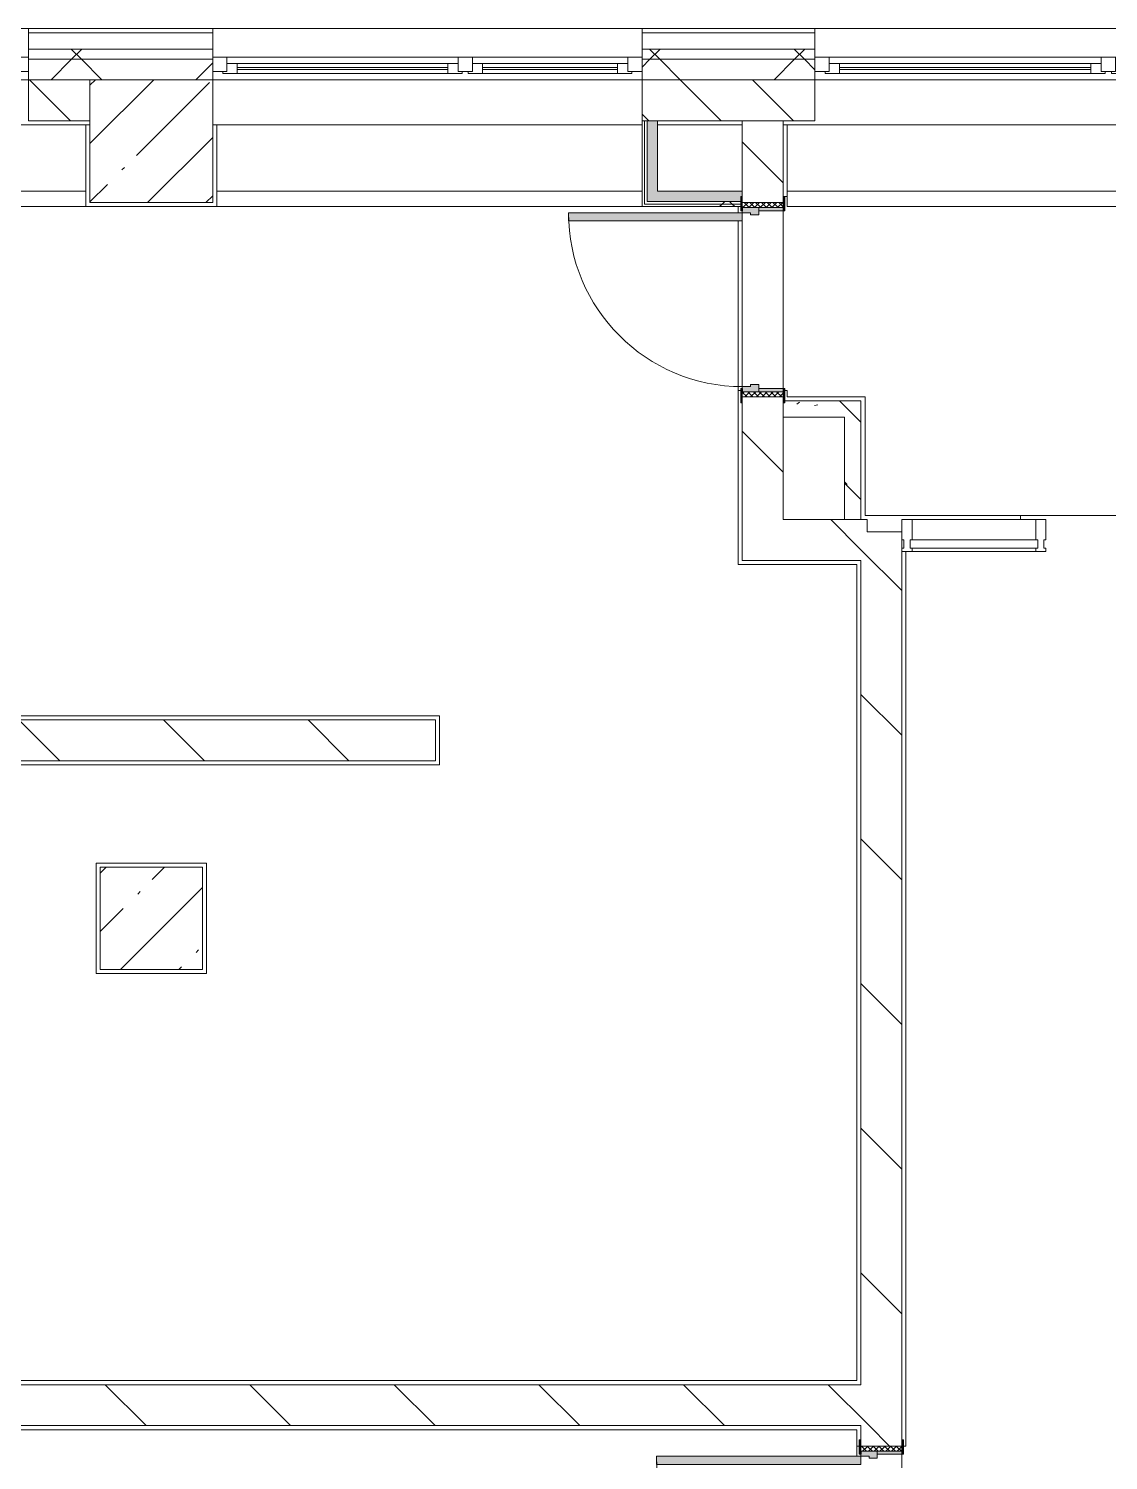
# Model space of a CAD drawing. Header units: millimetres. Extents: x -4060 to 187734, y -8553 to 29000.
# Drawn here: x 114584 to 119864, y 20350 to 27350 of the extents above; entities that cross this region are included whole.
import ezdxf

# ---------------------------------------------------------------- set-up
doc = ezdxf.new("R2010")
doc.units = ezdxf.units.MM
for name, color, linetype, lineweight, true_color in [('A-DOOR-2', 7, 'Continuous', 5, 0xaaaaaa), ('A-DOOR-3', 7, 'Continuous', 5, 0xe2e2e2), ('A-DOOR-FRAM-2', 7, 'Continuous', 5, 0xe2e2e2), ('A-DOOR-FRAM-3', 7, 'Continuous', 5, 0xaaaaaa), ('A-FLOR-1', 7, 'Continuous', 5, 0xaaaaaa), ('I-WALL-21', 7, 'Continuous', 9, 0xe7e7e7), ('I-WALL-24', 7, 'Continuous', 5, 0x787878)]:
    doc.layers.add(name, color=color, linetype=linetype, lineweight=lineweight, true_color=true_color)
for name, color, linetype, lineweight in [('A-GLAZ-2', 7, 'Continuous', 5), ('A-GLAZ-CWMG-2', 7, 'Continuous', 5), ('A-WALL', 7, 'Continuous', 9), ('A-WALL-9', 7, 'Continuous', 5), ('I-WALL-22', 7, 'Continuous', 5), ('S-COLS-2', 7, 'Continuous', 5)]:
    doc.layers.add(name, color=color, linetype=linetype, lineweight=lineweight)
pattern_1 = [(135, (60723.74, 0), (-353.5534, -353.5534), [])]
pattern_2 = [(45, (60723.74, 0), (-353.5534, 353.5534), []), (135, (60723.74, 0), (-353.5534, -353.5534), [])]
pattern_3 = [(135, (60723.74, 0), (-377.1708, -377.1708), [533.4, -88.9, 17.78, -88.9]), (135, (60723.74, 376.94), (-377.1708, -377.1708), []), (50, (60723.74, 0), (637.6445, -55.7866), [66.675, -733.425]), (355, (60723.74, 0), (-123.3494, 668.699), [53.34, -586.74]), (100.451, (60776.9, -4.65), (514.299, 612.908), [56.665, -623.315]), (46.184, (60723.74, 177.8), (948.776, -147.15), [100.012, -1100.137]), (96.636, (60802.8, 165.5), (830.909, 865.997), [84.998, -934.973]), (351.184, (60723.7, 177.8), (830.918, 865.988), [80.01, -880.11]), (21, (60812.64, 133.35), (530.6506, -357.9283), [66.675, -733.425]), (326, (60812.64, 133.35), (216.308, 644.6585), [53.34, -586.74]), (71.451, (60856.86, 103.5), (746.9596, 286.7243), [56.665, -623.315]), (37.5, (60723.74, 0), (10.8105, 295.9426), [16.764, -562.864, 16.764, -578.866, -588.962]), (37.5, (60723.74, 0), (10.8105, 295.9426), [-1175.258, 16.764, -572.198]), (7.5, (60723.74, 0), (233.8692, 350.6318), [16.764, -322.834, 16.764, -549.529, -224.472]), (7.5, (60723.74, 0), (233.8692, 350.6318), [-905.891, 16.764, -207.708]), (327.5, (60525.5, 0), (474.5678, -20.0513), [16.764, -205.486, 16.764, -676.656, -920.115]), (327.5, (60525.5, 0), (474.5678, -20.0513), [-915.67, 16.764, -903.351]), (317.5, (60436.6, 0), (518.4522, 88.9934), [16.764, -272.161, 16.764, -443.738, -653.415]), (317.5, (60436.6, 0), (518.4522, 88.9934), [-749.427, 16.764, -636.651])]
pattern_4 = [(45, (60723.74, 0), (-530.33, 530.33), []), (135, (60723.74, 0), (-530.33, -530.33), [])]

# ---------------------------------------------------------------- blocks, each defined once
blk = doc.blocks.new('Прямоугольный импост - Импост структурный с накладкой - 160мм Темный-32302292-1_5_1_птичка')
at = {"layer": 'A-GLAZ-CWMG-2'}
for p, q in [((-50, 40), (-50, 140)), ((-50, 140), (0, 140)), ((0, 140), (0, 40)), ((-40, 40), (-50, 40)), ((-50, -17), (-50, 0)), ((-50, 0), (-40, 0)), ((-40, 0), (-40, 40)), ((-10, 40), (-10, 0)), ((0, 40), (-10, 40)), ((-10, 0), (0, 0)), ((0, 0), (0, -17)), ((0, -17), (-50, -17))]:
    blk.add_line(p, q, dxfattribs=at)
blk = doc.blocks.new('110_Дверь_СКБ_1Ст_Внутренняя1 - Д-11л 950х2100-32173567-1_5_1_птичка')
at = {"layer": 'A-DOOR-2'}
h = blk.add_hatch(dxfattribs=at)
h.set_pattern_fill('FP_62', color=256, style=0, pattern_type=2)
h.set_pattern_definition([(135, (1826.41, 164.685), (-14.14214, -14.14214), []), (225, (1826.41, 164.685), (14.14214, -14.14214), [])])
h.paths.add_polyline_path([(462.5, -100), (487.5, -100), (487.5, 100), (462.5, 100), (462.5, -53.7)])
at = {"layer": 'A-DOOR-3'}
h = blk.add_hatch(color=256, dxfattribs=at)
h.paths.add_polyline_path([(-437.5, 20), (-402.5, 20), (-402.5, 60), (-412.5, 60), (-412.5, 100), (-437.5, 100)])
h.paths.add_polyline_path([(427.5, 44), (427.5, 20), (462.5, 20), (462.5, 100), (437.5, 100), (437.5, 60), (427.5, 60)])
at = {"layer": 'A-DOOR-FRAM-2'}
for points in [[(397.5, 950), (397.5, 100), (437.5, 100), (437.5, 950)], [(-492.5, 100), (-422.5, 100), (-422.5, 108), (-492.5, 108)], [(447.5, 100), (517.5, 100), (517.5, 108), (447.5, 108)], [(-437.5, -100), (-422.5, -100), (-422.5, 20), (-437.5, 20), (-437.5, -53.7)], [(447.5, -53.7), (447.5, -100), (462.5, -100), (462.5, 20), (447.5, 20)], [(-492.5, -100), (-492.5, -108), (-422.5, -108), (-422.5, -100), (-482.5, -100)], [(447.5, -108), (517.5, -108), (517.5, -100), (447.5, -102.3)]]:
    blk.add_hatch(color=256, dxfattribs=at).paths.add_polyline_path(points)
at = {"layer": 'A-DOOR-FRAM-3'}
h = blk.add_hatch(dxfattribs=at)
h.set_pattern_fill('FP_63', color=256, style=0, pattern_type=2)
h.set_pattern_definition([(45, (-296.384, 164.685), (-14.1421, 14.1421), []), (135, (-296.384, 164.685), (-14.1421, -14.1421), [])])
h.paths.add_polyline_path([(-462.5, 100), (-462.5, -100), (-437.5, -100), (-437.5, 100)])
at = {"layer": 'A-DOOR-2'}
for p, q in [((437.5, 950), (397.5, 950)), ((397.5, 950), (397.5, 100)), ((437.5, 100), (437.5, 950)), ((397.5, 100), (437.5, 100))]:
    blk.add_line(p, q, dxfattribs=at)
blk.add_arc((437.5, 100), 850, 90, 180, dxfattribs=at)
at = {"layer": 'A-DOOR-FRAM-3'}
for p, q in [((-422.5, 108), (-492.5, 108)), ((-492.5, 108), (-492.5, 100)), ((-492.5, 100), (-422.5, 100)), ((-437.5, 100), (-462.5, 100)), ((-462.5, 100), (-462.5, -100)), ((-412.5, 100), (-437.5, 100)), ((-437.5, 100), (-437.5, 20)), ((-437.5, -100), (-437.5, 100)), ((-422.5, 100), (-437.5, 100)), ((-437.5, 100), (-437.5, 99)), ((-437.5, 99), (-422.5, 99)), ((-422.5, 100), (-422.5, 108)), ((-422.5, 99), (-422.5, 100)), ((-412.5, 60), (-412.5, 100)), ((437.5, 100), (437.5, 60)), ((462.5, 100), (437.5, 100)), ((517.5, 108), (447.5, 108)), ((447.5, 108), (447.5, 100)), ((462.5, 100), (447.5, 100)), ((447.5, 100), (447.5, 99)), ((447.5, 100), (517.5, 100)), ((447.5, 99), (462.5, 99)), ((462.5, 20), (462.5, 100)), ((487.5, 100), (462.5, 100)), ((462.5, 100), (462.5, -100)), ((462.5, 99), (462.5, 100)), ((487.5, -100), (487.5, 100)), ((517.5, 100), (517.5, 108)), ((-437.5, 20), (-402.5, 20)), ((-422.5, 20), (-437.5, 20)), ((-437.5, 20), (-437.5, -100)), ((-422.5, -100), (-422.5, 20)), ((-402.5, 60), (-412.5, 60)), ((-402.5, 20), (-402.5, 60)), ((437.5, 60), (427.5, 60)), ((427.5, 60), (427.5, 20)), ((427.5, 20), (462.5, 20)), ((462.5, 20), (447.5, 20)), ((447.5, 20), (447.5, -100)), ((462.5, -100), (462.5, 20)), ((-422.5, -100), (-492.5, -100)), ((-492.5, -100), (-492.5, -108)), ((-492.5, -108), (-422.5, -108)), ((-462.5, -100), (-437.5, -100)), ((-437.5, -100), (-422.5, -100)), ((-422.5, -108), (-422.5, -100)), ((447.5, -100), (462.5, -100)), ((517.5, -100), (447.5, -100)), ((447.5, -100), (447.5, -108)), ((447.5, -108), (517.5, -108)), ((462.5, -100), (487.5, -100)), ((517.5, -108), (517.5, -100))]:
    blk.add_line(p, q, dxfattribs=at)
blk = doc.blocks.new('PNS_Панель прямоугольная - Нр_Стекло - 40мм-32305525-1_5_1_птичка')
at = {"layer": 'A-GLAZ-2'}
for p, q in [((-312.5, 0), (312.5, 0)), ((302.5, 0), (-302.5, 0)), ((-302.5, -40), (302.5, -40))]:
    blk.add_line(p, q, dxfattribs=at)
blk = doc.blocks.new('Прямоугольный импост - Импост структурный с накладкой - 160мм Темный-32302294-1_5_1_птичка')
at = {"layer": 'A-GLAZ-CWMG-2'}
for p, q in [((-25, 40), (-25, 140)), ((-25, 140), (25, 140)), ((25, 140), (25, 40)), ((-15, 40), (-25, 40)), ((-25, -17), (-25, 0)), ((-25, 0), (-15, 0)), ((-15, 0), (-15, 40)), ((15, 40), (15, 0)), ((25, 40), (15, 40)), ((15, 0), (25, 0)), ((25, 0), (25, -17)), ((25, -17), (-25, -17))]:
    blk.add_line(p, q, dxfattribs=at)
blk = doc.blocks.new('Прямоугольный импост - Импост структурный с накладкой - 160мм Темный-32305521-1_5_1_птичка')
at = {"layer": 'A-GLAZ-CWMG-2'}
for p, q in [((58180, 24950), (58785, 24950)), ((58180, 24793), (58785, 24793))]:
    blk.add_line(p, q, dxfattribs=at)
blk = doc.blocks.new('BSC_Колонна _Прямоугольная - 500х500-33455413-1_5_1_птичка')
at = {"layer": 'S-COLS-2'}
h = blk.add_hatch(dxfattribs=at)
h.set_pattern_fill('FP_185', color=256, style=0, pattern_type=2)
h.set_pattern_definition([(45, (-54460, -23000), (-285.123, 285.123), []), (45, (-54174.88, -23000), (-285.123, 285.123), [504.031, -100.806, 16.764, -84.042])])
h.paths.add_polyline_path([(-250, -250), (250, -250), (250, 250), (-250, 250), (-250, 51.1)])
for p, q in [((250, 250), (-250, 250)), ((-250, 250), (-250, -250)), ((250, -250), (250, 250)), ((-250, -250), (250, -250))]:
    blk.add_line(p, q, dxfattribs=at)
blk = doc.blocks.new('120_Окно_СКБ_2Ст - 120_Окно_СКБ_2Ст 2100х2400 _мал створка справа_-19092174-1_5_1_птичка')
at = {"layer": 'A-GLAZ-2'}
for p, q in [((-1050, -75), (-1050, -5)), ((-1050, -5), (-980, -5)), ((1050, -5), (-1050, -5)), ((-980, -5), (-980, -75)), ((150, -35), (-980, -35)), ((-980, -35), (-980, -75)), ((-930, -85), (-930, -35)), ((-930, -55), (100, -55)), ((100, -65), (-930, -65)), ((100, -85), (100, -35)), ((150, -75), (150, -5)), ((150, -5), (220, -5)), ((150, -75), (150, -35)), ((220, -5), (220, -75)), ((980, -35), (220, -35)), ((220, -35), (220, -75)), ((270, -85), (270, -35)), ((270, -55), (930, -55)), ((930, -65), (270, -65)), ((930, -85), (930, -35)), ((980, -75), (980, -5)), ((980, -5), (1050, -5)), ((980, -75), (980, -35)), ((1050, -5), (1050, -75)), ((-980, -75), (-1050, -75)), ((-1050, -75), (-1000, -75)), ((-980, -75), (-1000, -75)), ((-1000, -75), (-1000, -85)), ((-1000, -85), (170, -85)), ((170, -85), (-1000, -85)), ((220, -75), (150, -75)), ((170, -75), (150, -75)), ((170, -75), (200, -75)), ((170, -85), (170, -75)), ((220, -75), (200, -75)), ((200, -75), (200, -85)), ((200, -85), (1000, -85)), ((1000, -85), (200, -85)), ((1050, -75), (980, -75)), ((1000, -75), (980, -75)), ((1000, -75), (1050, -75)), ((1000, -85), (1000, -75))]:
    blk.add_line(p, q, dxfattribs=at)
blk = doc.blocks.new('120_Окно_СКБ_2Ст - 120_Окно_СКБ_2Ст 2300х2400 _мал створка справа_-19949978-1_5_1_птичка')
at = {"layer": 'A-GLAZ-2'}
for p, q in [((-1150, -75), (-1150, -5)), ((-1150, -5), (-1080, -5)), ((1150, -5), (-1150, -5)), ((-1080, -5), (-1080, -75)), ((250, -35), (-1080, -35)), ((-1080, -35), (-1080, -75)), ((-1030, -85), (-1030, -35)), ((-1030, -55), (200, -55)), ((200, -65), (-1030, -65)), ((200, -85), (200, -35)), ((250, -75), (250, -5)), ((250, -5), (320, -5)), ((250, -75), (250, -35)), ((320, -5), (320, -75)), ((1080, -35), (320, -35)), ((320, -35), (320, -75)), ((370, -85), (370, -35)), ((370, -55), (1030, -55)), ((1030, -65), (370, -65)), ((1030, -85), (1030, -35)), ((1080, -75), (1080, -5)), ((1080, -5), (1150, -5)), ((1080, -75), (1080, -35)), ((1150, -5), (1150, -75)), ((-1080, -75), (-1150, -75)), ((-1150, -75), (-1100, -75)), ((-1080, -75), (-1100, -75)), ((-1100, -75), (-1100, -85)), ((-1100, -85), (270, -85)), ((270, -85), (-1100, -85)), ((320, -75), (250, -75)), ((270, -75), (250, -75)), ((270, -75), (300, -75)), ((270, -85), (270, -75)), ((320, -75), (300, -75)), ((300, -75), (300, -85)), ((300, -85), (1100, -85)), ((1100, -85), (300, -85)), ((1150, -75), (1080, -75)), ((1100, -75), (1080, -75)), ((1100, -75), (1150, -75)), ((1100, -85), (1100, -75))]:
    blk.add_line(p, q, dxfattribs=at)
blk = doc.blocks.new('110_Дверь_СКБ_1Ст_Внутренняя1 - Д-12 EIW 1100x2100h_кладовые _все__ коридор _между помещениями блока столовой__ моечные _все_-32936079-1_5_1_птичка')
at = {"layer": 'A-DOOR-2'}
h = blk.add_hatch(dxfattribs=at)
h.set_pattern_fill('FP_54', color=256, style=0, pattern_type=2)
h.set_pattern_definition([(135, (1751.41, 164.685), (-14.14214, -14.14214), []), (225, (1751.41, 164.685), (14.14214, -14.14214), [])])
h.paths.add_polyline_path([(537.5, -100), (562.5, -100), (562.5, 100), (537.5, 100)])
at = {"layer": 'A-DOOR-3'}
h = blk.add_hatch(color=256, dxfattribs=at)
h.paths.add_polyline_path([(-512.5, 20), (-477.5, 20), (-477.5, 60), (-487.5, 60), (-487.5, 100), (-512.5, 100)])
h.paths.add_polyline_path([(502.5, 44), (502.5, 20), (537.5, 20), (537.5, 100), (512.5, 100), (512.5, 60), (502.5, 60)])
at = {"layer": 'A-DOOR-FRAM-2'}
for points in [[(472.5, 120), (472.5, 100), (512.5, 100), (512.5, 1100), (472.5, 1100), (472.5, 178.7)], [(-567.5, 100), (-497.5, 100), (-497.5, 108), (-567.5, 108)], [(522.5, 100), (592.5, 100), (592.5, 108), (522.5, 108)], [(-512.5, -100), (-497.5, -100), (-497.5, 20), (-512.5, 20)], [(522.5, -100), (537.5, -100), (537.5, 20), (522.5, 20)], [(-567.5, -108), (-497.5, -108), (-497.5, -100), (-567.5, -100)], [(522.5, -108), (592.5, -108), (592.5, -100), (522.5, -100)]]:
    blk.add_hatch(color=256, dxfattribs=at).paths.add_polyline_path(points)
at = {"layer": 'A-DOOR-FRAM-3'}
h = blk.add_hatch(dxfattribs=at)
h.set_pattern_fill('FP_55', color=256, style=0, pattern_type=2)
h.set_pattern_definition([(45, (-371.384, 164.685), (-14.1421, 14.1421), []), (135, (-371.384, 164.685), (-14.1421, -14.1421), [])])
h.paths.add_polyline_path([(-537.5, -100), (-512.5, -100), (-512.5, 100), (-537.5, 100)])
at = {"layer": 'A-DOOR-2'}
for p, q in [((512.5, 1100), (472.5, 1100)), ((472.5, 1100), (472.5, 100)), ((512.5, 100), (512.5, 1100)), ((472.5, 100), (512.5, 100))]:
    blk.add_line(p, q, dxfattribs=at)
blk.add_arc((512.5, 100), 1000, 90, 180, dxfattribs=at)
at = {"layer": 'A-DOOR-FRAM-3'}
for p, q in [((-497.5, 108), (-567.5, 108)), ((-567.5, 108), (-567.5, 100)), ((-567.5, 100), (-497.5, 100)), ((-512.5, 100), (-537.5, 100)), ((-537.5, 100), (-537.5, -100)), ((-487.5, 100), (-512.5, 100)), ((-512.5, 100), (-512.5, 20)), ((-512.5, -100), (-512.5, 100)), ((-497.5, 100), (-512.5, 100)), ((-512.5, 100), (-512.5, 99)), ((-512.5, 99), (-497.5, 99)), ((-497.5, 100), (-497.5, 108)), ((-497.5, 99), (-497.5, 100)), ((-487.5, 60), (-487.5, 100)), ((512.5, 100), (512.5, 60)), ((537.5, 100), (512.5, 100)), ((592.5, 108), (522.5, 108)), ((522.5, 108), (522.5, 100)), ((537.5, 100), (522.5, 100)), ((522.5, 100), (522.5, 99)), ((522.5, 100), (592.5, 100)), ((522.5, 99), (537.5, 99)), ((537.5, 20), (537.5, 100)), ((562.5, 100), (537.5, 100)), ((537.5, 100), (537.5, -100)), ((537.5, 99), (537.5, 100)), ((562.5, -100), (562.5, 100)), ((592.5, 100), (592.5, 108)), ((-512.5, 20), (-477.5, 20)), ((-497.5, 20), (-512.5, 20)), ((-512.5, 20), (-512.5, -100)), ((-497.5, -100), (-497.5, 20)), ((-477.5, 60), (-487.5, 60)), ((-477.5, 20), (-477.5, 60)), ((512.5, 60), (502.5, 60)), ((502.5, 60), (502.5, 20)), ((502.5, 20), (537.5, 20)), ((537.5, 20), (522.5, 20)), ((522.5, 20), (522.5, -100)), ((537.5, -100), (537.5, 20)), ((-497.5, -100), (-567.5, -100)), ((-567.5, -100), (-567.5, -108)), ((-567.5, -108), (-497.5, -108)), ((-537.5, -100), (-512.5, -100)), ((-512.5, -100), (-497.5, -100)), ((-497.5, -108), (-497.5, -100)), ((522.5, -100), (537.5, -100)), ((592.5, -100), (522.5, -100)), ((522.5, -100), (522.5, -108)), ((522.5, -108), (592.5, -108)), ((537.5, -100), (562.5, -100)), ((592.5, -108), (592.5, -100))]:
    blk.add_line(p, q, dxfattribs=at)
blk = doc.blocks.new('Зашивка приборов отопления7 - Зашивка приборов отопления-33277170-1_5_1_птичка')
at = {"layer": 'A-WALL-9'}
for p, q in [((51619.5, 26880), (51619.5, 26555)), ((54140, 26880), (51619.5, 26880)), ((54140, 26555), (54140, 26880)), ((51619.5, 26555), (54140, 26555)), ((54140, 26555), (51619.5, 26555)), ((51619.5, 26555), (51619.5, 26480)), ((54140, 26480), (54140, 26555)), ((51619.5, 26480), (54140, 26480))]:
    blk.add_line(p, q, dxfattribs=at)
blk = doc.blocks.new('Зашивка приборов отопления8 - Зашивка приборов отопления-33277697-1_5_1_птичка')
at = {"layer": 'A-WALL-9'}
for p, q in [((52060.5, 26880), (52060.5, 26555)), ((54140, 26880), (52060.5, 26880)), ((54140, 26555), (52060.2, 26555)), ((52060.2, 26555), (52060.2, 26480)), ((52060.5, 26555), (54140, 26555)), ((52060.2, 26480), (54140, 26480))]:
    blk.add_line(p, q, dxfattribs=at)
blk = doc.blocks.new('Зашивка приборов отопления9 - Зашивка приборов отопления-33277916-1_5_1_птичка')
at = {"layer": 'A-WALL-9'}
for p, q in [((51570, 26880), (51570, 26555)), ((54140, 26880), (51570, 26880)), ((54140, 26555), (54140, 26880)), ((51570, 26555), (54140, 26555)), ((54140, 26555), (51570, 26555)), ((51570, 26555), (51570, 26480)), ((54140, 26480), (54140, 26555)), ((51570, 26480), (54140, 26480))]:
    blk.add_line(p, q, dxfattribs=at)

msp = doc.modelspace()

# ---------------------------------------------------------------- hatches: boundary and pattern name
at = {"layer": 'A-WALL-9'}
h = msp.add_hatch(dxfattribs=at)
h.set_pattern_fill('FP_140', color=256, style=0, pattern_type=2)
h.set_pattern_definition(pattern_2)
h.paths.add_polyline_path([(144148.8, 27200), (145693.7, 27200), (145693.7, 27250), (141073.7, 27250), (141073.7, 27200), (143948.8, 27200)])
h.paths.add_polyline_path([(131533.7, 27200), (131533.7, 27250), (128933.7, 27250), (128933.7, 27200), (131033.7, 27200)])
h.paths.add_polyline_path([(127483.7, 27200), (127833.7, 27200), (127833.7, 27250), (126883.7, 27250), (126883.7, 27200)])
h.paths.add_polyline_path([(133633.7, 27200), (134973.7, 27200), (134973.7, 27250), (133633.7, 27250), (133633.7, 27210)])
h.paths.add_polyline_path([(137973.7, 27200), (137973.7, 27250), (137073.7, 27250), (137073.7, 27200), (137473.7, 27200)])
h.paths.add_polyline_path([(118428.7, 27200), (118428.7, 27250), (117583.7, 27250), (117583.7, 27200)])
h.paths.add_polyline_path([(121015.9, 27200), (121783.7, 27200), (121783.7, 27250), (120728.7, 27250), (120728.7, 27200)])
h.paths.add_polyline_path([(109483.7, 27200), (109483.7, 27250), (108383.7, 27250), (108383.7, 27200), (108883.7, 27200)])
h.paths.add_polyline_path([(115483.7, 27200), (115483.7, 27250), (114583.7, 27250), (114583.7, 27200), (115439, 27200)])
h.paths.add_polyline_path([(112483.7, 27200), (112483.7, 27250), (111583.7, 27250), (111583.7, 27200)])
h.paths.add_polyline_path([(105283.7, 27200), (105283.7, 27250), (102883.7, 27250), (102883.7, 27200), (104285.3, 27200)])
h = msp.add_hatch(dxfattribs=at)
h.set_pattern_fill('FP_140', color=256, style=0, pattern_type=2)
h.set_pattern_definition(pattern_2)
h.paths.add_polyline_path([(103483.7, 27100), (105283.7, 27100), (105283.7, 27200), (102883.7, 27200), (102883.7, 27100)])
h.paths.add_polyline_path([(121483.7, 27100), (121783.7, 27100), (121783.7, 27200), (120728.7, 27200), (120728.7, 27100), (121015.9, 27100)])
h.paths.add_polyline_path([(144823.7, 27100), (145693.7, 27100), (145689.2, 27200), (141073.7, 27198.1), (141073.7, 27100), (144148.8, 27100)])
h.paths.add_polyline_path([(112123.7, 27100), (112483.7, 27100), (112483.7, 27200), (111583.7, 27200), (111583.7, 27100)])
h.paths.add_polyline_path([(114583.7, 27100), (115483.7, 27100), (115483.7, 27200), (114583.7, 27200), (114583.7, 27140)])
h.paths.add_polyline_path([(108583.7, 27100), (109483.7, 27100), (109483.7, 27200), (108383.7, 27200), (108383.7, 27100)])
h.paths.add_polyline_path([(127801.7, 27100), (127801.7, 27102), (127801.7, 27110), (127833.7, 27110), (127833.7, 27200), (126883.7, 27200), (126883.7, 27100), (127783.7, 27100)])
h.paths.add_polyline_path([(118428.7, 27100), (118428.7, 27200), (117583.7, 27200), (117583.7, 27100), (118073.7, 27100)])
h.paths.add_polyline_path([(137473.7, 27100), (137973.7, 27100), (137973.7, 27200), (137073.7, 27200), (137073.7, 27100)])
h.paths.add_polyline_path([(128965.7, 27100), (131533.7, 27100), (131533.7, 27200), (128933.7, 27200), (128933.7, 27110), (128965.7, 27110), (128965.7, 27102), (128933.7, 27100)])
h.paths.add_polyline_path([(134263.7, 27100), (134973.7, 27100), (134973.7, 27200), (133633.7, 27200), (133633.7, 27100)])
h = msp.add_hatch(dxfattribs=at)
h.set_pattern_fill('FP_122', color=256, style=0, pattern_type=2)
h.set_pattern_definition([(135, (60723.74, 0), (-176.7767, -176.7767), [])])
h.paths.add_polyline_path([(118073.7, 26900), (118428.7, 26900), (118428.7, 27100), (117583.7, 27100), (117583.7, 26900)])
h.paths.add_polyline_path([(103483.7, 26900), (105283.7, 26900), (105283.7, 27100), (103483.7, 27100), (103483.7, 27061.4)])
h.paths.add_polyline_path([(111721.1, 26900), (112483.7, 26900), (112483.7, 27100), (111583.7, 27100), (111583.7, 26900)])
h.paths.add_polyline_path([(114583.7, 26900), (114883.7, 26900), (114883.7, 27100), (114583.7, 27100), (114583.7, 26969.4)])
h.paths.add_polyline_path([(141373.7, 26900), (141373.7, 27100), (141073.7, 27100), (141073.7, 26900)])
h.paths.add_polyline_path([(121483.7, 26900), (121783.7, 26900), (121783.7, 27100), (121483.7, 27100), (121483.7, 26953.9)])
h.paths.add_polyline_path([(137473.7, 26900), (137473.7, 27100), (137073.7, 27100), (137073.7, 26900), (137151.9, 26900)])
h.paths.add_polyline_path([(127783.7, 26900), (127783.7, 27100), (127483.7, 27100), (127483.7, 26900)])
h.paths.add_polyline_path([(120728.7, 26900), (120883.7, 26900), (120883.7, 27100), (120728.7, 27100), (120728.7, 26936.5)])
h.paths.add_polyline_path([(128929.7, 26900), (131033.7, 26900), (131033.7, 27100), (128929.7, 27100), (128929.7, 27091.3)])
h.paths.add_polyline_path([(134973.7, 26900), (134973.7, 27100), (134763.7, 27100), (134763.7, 26900)])
h.paths.add_polyline_path([(134263.7, 26900), (134263.7, 27100), (133633.7, 27100), (133633.7, 26900)])
h.paths.add_polyline_path([(108383.7, 26900), (108883.7, 26900), (108883.7, 27100), (108383.7, 27100), (108383.7, 27079.6)])
at = {"layer": 'I-WALL-21'}
for points in [[(117608.7, 26505), (117658.7, 26505), (117658.7, 26900), (117608.7, 26896.6), (117608.7, 26516.4)], [(117658.7, 26505), (118065.7, 26505), (118065.7, 26530), (118073.7, 26530), (118073.7, 26555), (117658.7, 26555), (117658.7, 26516.4)]]:
    msp.add_hatch(color=256, dxfattribs=at).paths.add_polyline_path(points)
at = {"layer": 'I-WALL-22'}
h = msp.add_hatch(dxfattribs=at)
h.set_pattern_fill('FP_139', color=256, style=0, pattern_type=2)
h.set_pattern_definition(pattern_1)
h.paths.add_polyline_path([(118083.5, 24750), (118273.7, 24750), (118273.7, 25550), (118073.7, 25550), (118073.7, 24750)])
h.paths.add_polyline_path([(118273.7, 26500), (118273.7, 26900), (118073.7, 26900), (118073.7, 26500), (118227.4, 26500)])
h = msp.add_hatch(dxfattribs=at)
h.set_pattern_fill('FP_218', color=256, style=0, pattern_type=2)
h.set_pattern_definition(pattern_4)
h.paths.add_polyline_path([(117596.2, 26480), (118065.7, 26480), (118065.7, 26492.5), (117596.2, 26489.4)])
h = msp.add_hatch(dxfattribs=at)
h.set_pattern_fill('FP_218', color=256, style=0, pattern_type=2)
h.set_pattern_definition(pattern_4)
h.paths.add_polyline_path([(118053.7, 26492.5), (118065.7, 26492.7), (118065.7, 26505), (117608.7, 26505), (117608.7, 26492.5), (117658.7, 26492.5)])
h = msp.add_hatch(dxfattribs=at)
h.set_pattern_fill('FP_139', color=256, style=0, pattern_type=2)
h.set_pattern_definition(pattern_1)
h.paths.add_polyline_path([(118653.7, 24750), (118653.7, 24890), (118683.7, 24890), (118683.7, 24950), (118273.7, 24950), (118273.7, 24750), (118633.7, 24750)])
h = msp.add_hatch(dxfattribs=at)
h.set_pattern_fill('FP_139', color=256, style=0, pattern_type=2)
h.set_pattern_definition(pattern_1)
h.paths.add_polyline_path([(118853.7, 20720), (118853.7, 24890), (118653.7, 24890), (118653.7, 20720)])
h = msp.add_hatch(dxfattribs=at)
h.set_pattern_fill('FP_139', color=256, style=0, pattern_type=2)
h.set_pattern_definition(pattern_1)
h.paths.add_polyline_path([(115453.7, 23770), (116573.7, 23770), (116573.7, 23970), (112323.7, 23970), (112323.7, 23770), (114913.7, 23770)])
h = msp.add_hatch(dxfattribs=at)
h.set_pattern_fill('FP_139', color=256, style=0, pattern_type=2)
h.set_pattern_definition(pattern_1)
h.paths.add_polyline_path([(118633.7, 20520), (118853.7, 20520), (118853.7, 20720), (112323.7, 20720), (112323.7, 20520), (118053.7, 20520)])
h = msp.add_hatch(dxfattribs=at)
h.set_pattern_fill('FP_139', color=256, style=0, pattern_type=2)
h.set_pattern_definition(pattern_1)
h.paths.add_polyline_path([(118853.7, 18600), (118853.7, 19320), (118653.7, 19320), (118653.7, 18600)])
h.paths.add_polyline_path([(118853.7, 20420), (118853.7, 20520), (118653.7, 20520), (118653.7, 20420)])
at = {"layer": 'I-WALL-24'}
h = msp.add_hatch(dxfattribs=at)
h.set_pattern_fill('FP_147', color=256, style=0, pattern_type=2)
h.set_pattern_definition(pattern_3)
h.paths.add_polyline_path([(118273.7, 25450), (118573.7, 25450), (118573.7, 25530), (118281.7, 25530), (118281.7, 25520), (118273.7, 25520)])
h = msp.add_hatch(dxfattribs=at)
h.set_pattern_fill('FP_147', color=256, style=0, pattern_type=2)
h.set_pattern_definition(pattern_3)
h.paths.add_polyline_path([(118653.7, 24950), (118653.7, 25530), (118573.7, 25530), (118573.7, 24950)])
at = {"layer": 'S-COLS-2'}
h = msp.add_hatch(dxfattribs=at)
h.set_pattern_fill('FP_121', color=256, style=0, pattern_type=2)
h.set_pattern_definition([(45, (60723.74, 0), (-285.123, 285.123), []), (45, (61008.87, 0), (-285.123, 285.123), [504.031, -100.806, 16.764, -84.042])])
h.paths.add_polyline_path([(115483.7, 26500), (115483.7, 27100), (114883.7, 27100), (114883.7, 26500)])

# ---------------------------------------------------------------- linework, layer by layer
at = {"layer": 'A-FLOR-1'}
for p, q in [((115503.7, 26860), (115503.7, 26480)), ((118293.7, 26530), (118281.7, 26530)), ((115503.7, 26480), (114863.7, 26480)), ((118053.7, 26450), (118053.7, 26480)), ((118053.7, 26410), (118053.7, 24730)), ((118053.7, 25580), (118065.7, 25580)), ((118281.7, 25580), (118293.7, 25580)), ((118293.7, 25580), (118293.7, 25550)), ((118293.7, 25550), (118673.7, 25550)), ((118673.7, 25550), (118673.7, 24970)), ((118673.7, 24970), (127503.7, 24970)), ((119433.7, 24970), (119433.7, 24950)), ((118873.7, 24791.7), (118873.7, 20420)), ((118633.7, 24730), (118053.7, 24730)), ((118633.7, 20740), (118633.7, 24730)), ((112343.7, 23990), (116593.7, 23990)), ((116593.7, 23990), (116593.7, 23750)), ((116593.7, 23750), (112343.7, 23750)), ((114913.7, 22730), (114913.7, 23270)), ((114913.7, 23270), (115453.7, 23270)), ((115453.7, 23270), (115453.7, 22730)), ((115453.7, 22730), (114913.7, 22730)), ((112343.7, 20740), (118633.7, 20740)), ((118633.7, 20500), (112103.7, 20500)), ((118633.7, 20500), (118633.7, 20370)), ((118645.7, 20420), (118633.7, 20420)), ((118873.7, 20420), (118861.7, 20420))]:
    msp.add_line(p, q, dxfattribs=at)
at = {"layer": 'A-WALL'}
for p, q in [((115483.7, 27330), (114583.7, 27330)), ((118428.7, 27330), (117583.7, 27330)), ((115483.7, 27250), (114583.7, 27250)), ((118428.7, 27250), (117583.7, 27250)), ((115483.7, 27200), (114583.7, 27200)), ((118428.7, 27200), (117583.7, 27200)), ((114883.7, 27100), (114583.7, 27100)), ((114583.7, 27100), (114883.7, 27100)), ((118428.7, 27100), (117583.7, 27100)), ((117583.7, 27100), (118428.7, 27100)), ((117596.2, 26492.5), (117596.2, 26900)), ((117608.7, 26505), (117608.7, 26900)), ((118273.7, 26900), (118073.7, 26900)), ((118065.7, 26492.5), (117596.2, 26492.5)), ((118065.7, 26505), (117608.7, 26505)), ((118273.7, 25520), (118273.7, 25450)), ((118573.7, 24950), (118653.7, 24950))]:
    msp.add_line(p, q, dxfattribs=at)
at = {"layer": 'A-WALL-9'}
for p, q in [((111583.7, 27350), (127833.7, 27350)), ((114583.7, 27350), (114583.7, 27100)), ((115483.7, 27100), (115483.7, 27350)), ((117583.7, 27350), (117583.7, 27100)), ((118428.7, 27100), (118428.7, 27350)), ((114583.7, 27100), (112483.7, 27100)), ((114583.7, 27100), (114583.7, 26900)), ((114883.7, 26900), (114883.7, 27100)), ((117583.7, 27100), (114883.7, 27100)), ((117583.7, 27100), (117583.7, 26900)), ((118428.7, 26900), (118428.7, 27100)), ((120728.7, 27100), (118428.7, 27100)), ((114583.7, 26900), (114883.7, 26900)), ((117658.7, 26900), (118073.7, 26900)), ((118273.7, 26900), (118428.7, 26900))]:
    msp.add_line(p, q, dxfattribs=at)
at = {"layer": 'I-WALL-22'}
for p, q in [((115483.7, 27100), (117583.7, 27100)), ((118428.7, 27100), (120728.7, 27100)), ((114883.7, 26880), (112323.7, 26880)), ((117584.4, 26880), (115483.7, 26880)), ((117583.7, 26900), (117583.7, 26480)), ((117658.7, 26900), (117583.7, 26900)), ((117658.7, 26555), (117658.7, 26900)), ((118073.7, 26880), (117658.7, 26880)), ((118073.7, 26530), (118073.7, 26900)), ((118273.7, 26530), (118273.7, 26900)), ((120883.7, 26880), (118273.7, 26880)), ((118073.7, 26555), (117658.7, 26555)), ((117583.7, 26480), (118065.7, 26480)), ((118273.7, 26460), (118273.7, 25590)), ((118073.7, 25600), (118073.7, 26410)), ((118073.7, 25520), (118073.7, 24750)), ((118653.7, 25530), (118281.7, 25530)), ((118653.7, 24950), (118653.7, 25530)), ((118273.7, 25450), (118573.7, 25450)), ((118273.7, 24950), (118273.7, 25450)), ((118573.7, 25450), (118573.7, 24950)), ((118573.7, 24950), (118273.7, 24950)), ((118683.7, 24950), (118653.7, 24950)), ((118683.7, 24890), (118683.7, 24950)), ((118853.7, 24890), (118683.7, 24890)), ((118853.7, 20450), (118853.7, 24890)), ((118073.7, 24750), (118653.7, 24750)), ((118653.7, 24750), (118653.7, 20720)), ((116573.7, 23970), (112123.7, 23970)), ((116573.7, 23770), (116573.7, 23970)), ((112323.7, 23770), (116573.7, 23770)), ((118653.7, 20720), (112323.7, 20720)), ((112123.7, 20520), (118653.7, 20520)), ((118653.7, 20520), (118653.7, 20450)), ((118853.7, 20380), (118853.7, 19360))]:
    msp.add_line(p, q, dxfattribs=at)
at = {"layer": 'S-COLS-2'}
for p, q in [((115483.7, 27100), (114883.7, 27100)), ((114883.7, 27100), (114883.7, 26900)), ((115483.7, 26500), (115483.7, 27100)), ((114883.7, 26900), (114883.7, 26500)), ((114883.7, 26500), (115483.7, 26500))]:
    msp.add_line(p, q, dxfattribs=at)

# ---------------------------------------------------------------- block references
at = {"layer": 'A-DOOR-2', "rotation": 89.99999999999991}
for name, p in [('110_Дверь_СКБ_1Ст_Внутренняя1 - Д-11л 950х2100-32173567-1_5_1_птичка', (118173.7, 26012.5)), ('110_Дверь_СКБ_1Ст_Внутренняя1 - Д-12 EIW 1100x2100h_кладовые _все__ коридор _между помещениями блока столовой__ моечные _все_-32936079-1_5_1_птичка', (118753.7, 19857.5))]:
    msp.add_blockref(name, p, dxfattribs=at)
at = {"layer": 'A-GLAZ-2'}
for name, p in [('120_Окно_СКБ_2Ст - 120_Окно_СКБ_2Ст 2100х2400 _мал створка справа_-19092174-1_5_1_птичка', (113533.7, 27215)), ('120_Окно_СКБ_2Ст - 120_Окно_СКБ_2Ст 2100х2400 _мал створка справа_-19092174-1_5_1_птичка', (116533.7, 27215)), ('120_Окно_СКБ_2Ст - 120_Окно_СКБ_2Ст 2300х2400 _мал створка справа_-19949978-1_5_1_птичка', (119578.7, 27215))]:
    msp.add_blockref(name, p, dxfattribs=at)
at = {"layer": 'A-GLAZ-2', "rotation": 180}
msp.add_blockref('PNS_Панель прямоугольная - Нр_Стекло - 40мм-32305525-1_5_1_птичка', (119206.2, 24810), dxfattribs=at)
at = {"layer": 'A-GLAZ-CWMG-2', "extrusion": (0, 0, -1)}
for name, p in [('Прямоугольный импост - Импост структурный с накладкой - 160мм Темный-32302292-1_5_1_птичка', (-118853.7, 24810)), ('Прямоугольный импост - Импост структурный с накладкой - 160мм Темный-32302294-1_5_1_птичка', (-119533.7, 24810))]:
    msp.add_blockref(name, p, dxfattribs=at)
at = {"layer": 'A-GLAZ-CWMG-2'}
msp.add_blockref('Прямоугольный импост - Импост структурный с накладкой - 160мм Темный-32305521-1_5_1_птичка', (60723.7, 0), dxfattribs=at)
at = {"layer": 'A-WALL-9'}
for name, p in [('Зашивка приборов отопления7 - Зашивка приборов отопления-33277170-1_5_1_птичка', (60723.7, 0)), ('Зашивка приборов отопления8 - Зашивка приборов отопления-33277697-1_5_1_птичка', (63443.7, 0)), ('Зашивка приборов отопления9 - Зашивка приборов отопления-33277916-1_5_1_птичка', (66723.7, 0))]:
    msp.add_blockref(name, p, dxfattribs=at)
at = {"layer": 'S-COLS-2'}
msp.add_blockref('BSC_Колонна _Прямоугольная - 500х500-33455413-1_5_1_птичка', (115183.7, 23000), dxfattribs=at)

doc.saveas('drawing.dxf')
